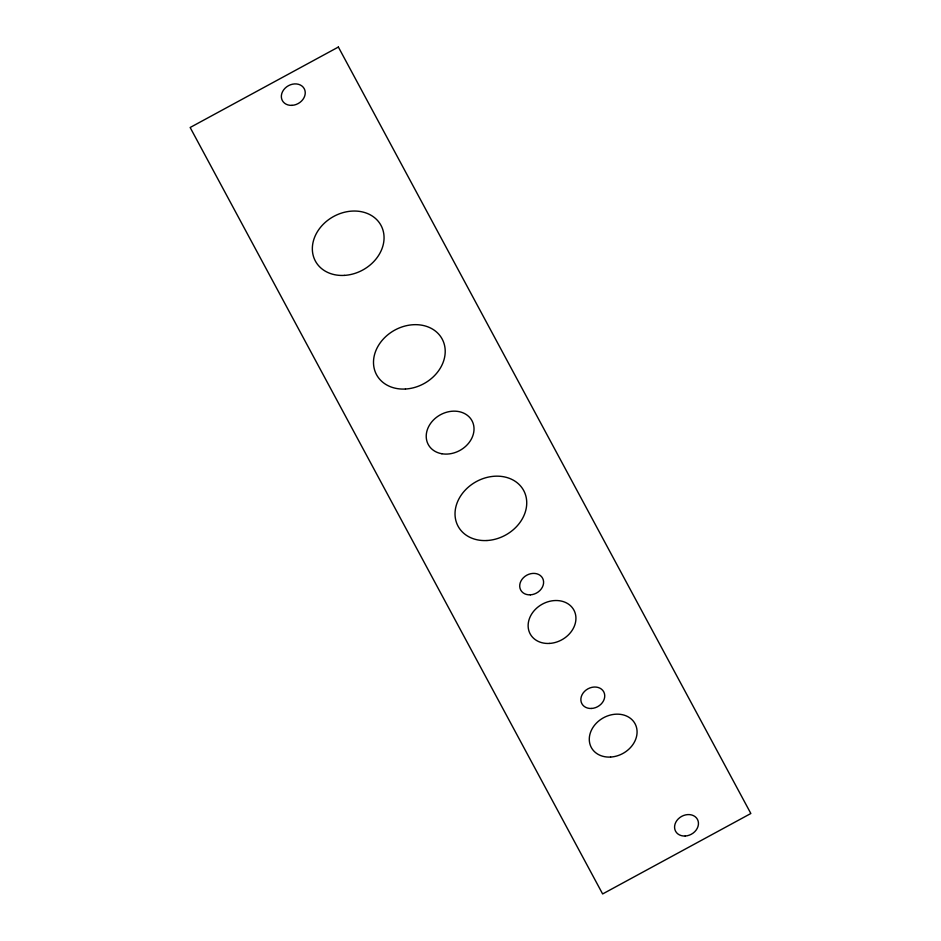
<?xml version="1.0" encoding="UTF-8"?>
<svg xmlns="http://www.w3.org/2000/svg" width="941" height="941" viewBox="0 0 941 941"><rect width="100%" height="100%" fill="white"/><g stroke="black" fill="none" stroke-linecap="round" stroke-linejoin="round"><path stroke-width="1.41" d="M338.372 47.05L190.153 127.494L602.628 893.95L750.847 813.506L338.372 47.05M291.992 105.357A12.445 10.163 -28.9 0 0 304.237 88.701A12.445 10.163 -28.9 0 0 283.653 89.854A12.445 10.163 -28.9 0 0 291.992 105.357M685.213 836.02A12.445 10.163 -28.9 0 0 697.446 819.364A12.445 10.163 -28.9 0 0 676.873 820.528A12.445 10.163 -28.9 0 0 685.213 836.02M344.3 275.395A37.346 30.477 -28.9 0 0 381.023 225.428A37.346 30.477 -28.9 0 0 319.281 228.91A37.346 30.477 -28.9 0 0 344.3 275.395M405.453 389.021A37.346 30.477 -28.9 0 0 442.176 339.054A37.346 30.477 -28.9 0 0 380.435 342.536A37.346 30.477 -28.9 0 0 405.453 389.021M441.87 453.75A24.901 20.326 -28.9 0 0 473.676 425.403A24.901 20.326 -28.9 0 0 434.801 418.721A24.901 20.326 -28.9 0 0 441.87 453.75M486.979 540.522A37.346 30.477 -28.9 0 0 523.702 490.555A37.346 30.477 -28.9 0 0 461.96 494.037A37.346 30.477 -28.9 0 0 486.979 540.522M610.58 757.058A24.901 20.326 -28.9 0 0 635.057 723.747A24.901 20.326 -28.9 0 0 593.9 726.064A24.901 20.326 -28.9 0 0 610.58 757.058M549.426 643.432A24.901 20.326 -28.9 0 0 573.916 610.121A24.901 20.326 -28.9 0 0 532.747 612.438A24.901 20.326 -28.9 0 0 549.426 643.432M591.501 708.467A12.445 10.163 -28.9 0 0 603.734 691.811A12.445 10.163 -28.9 0 0 583.161 692.976A12.445 10.163 -28.9 0 0 591.501 708.467M530.348 594.841A12.445 10.163 -28.9 0 0 542.592 578.186A12.445 10.163 -28.9 0 0 522.008 579.35A12.445 10.163 -28.9 0 0 530.348 594.841"/></g></svg>
